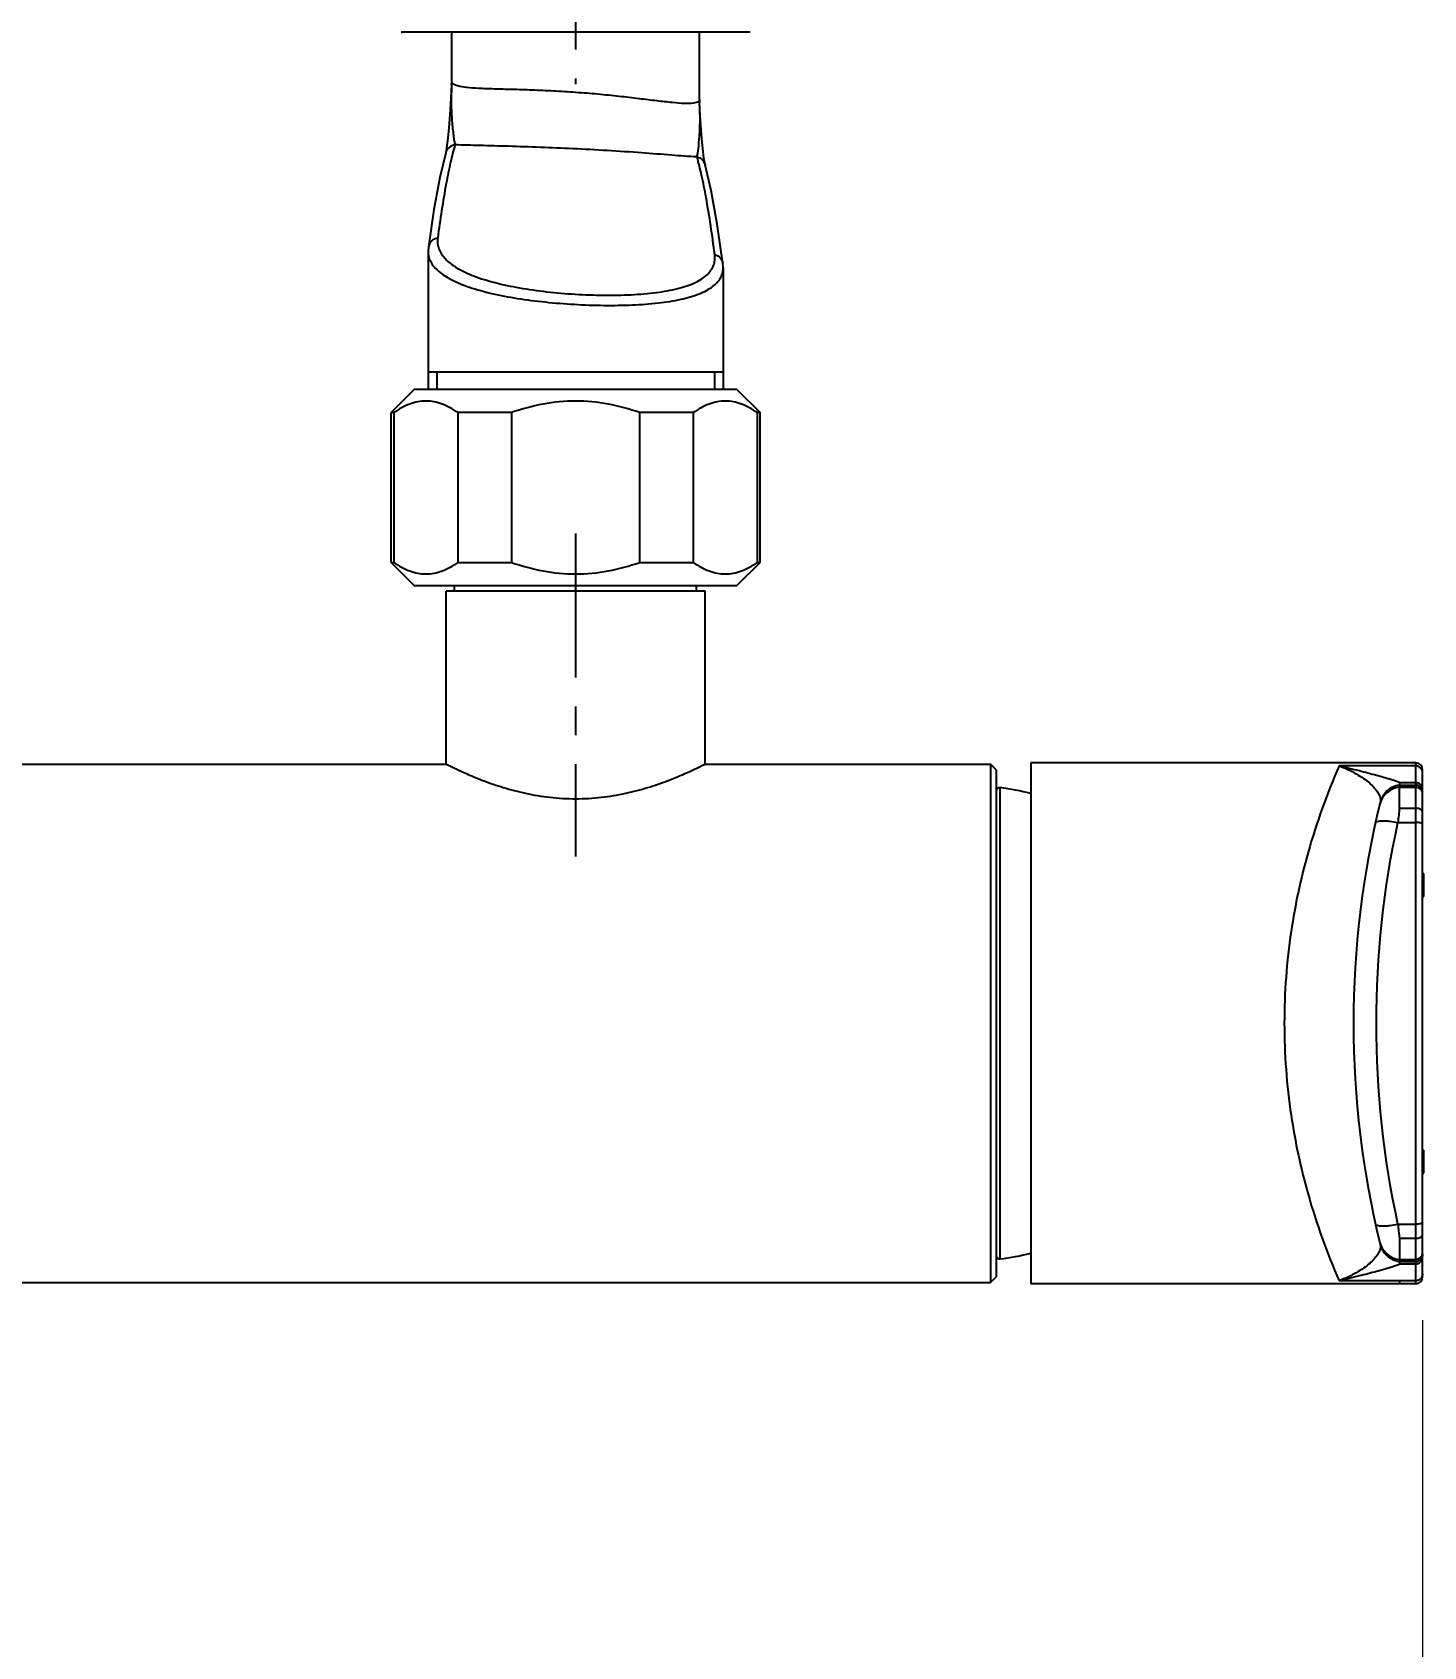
# Model space of a CAD drawing. Extents: x 912 to 2041, y 618 to 1444.
# Drawn here: x 1203.2 to 1324, y 1201.2 to 1341.3 of the extents above; entities that cross this region are included whole.
import ezdxf

# ---------------------------------------------------------------- set-up
doc = ezdxf.new("R2010")
doc.units = 0
doc.header["$LTSCALE"] = 10
doc.header["$MEASUREMENT"] = 0
doc.header["$PDMODE"] = 3
doc.header["$PDSIZE"] = -10
doc.linetypes.add('CENTER', pattern=[2, 1.25, -0.25, 0.25, -0.25])
doc.layers.get('0').update_dxf_attribs({"linetype": 'CONTINUOUS'})
doc.layers.get('DEFPOINTS').update_dxf_attribs({"linetype": 'CONTINUOUS'})
doc.layers.add('DEFAULT_1', color=7, linetype='CENTER')
doc.styles.add('Daelim Dimension', font='H2GTRE.TTF')
doc.dimstyles.new('DEFAULT', dxfattribs={"dimscale": 2, "dimtxt": 2, "dimasz": 2, "dimexe": 0, "dimexo": 2, "dimgap": 1, "dimtad": 1, "dimdec": 1, "dimzin": 9, "dimdsep": 46, "dimtxsty": 'Daelim Dimension', "dimcen": 0.5, "dimclrd": 252, "dimclre": 252, "dimclrt": 3, "dimadec": 1, "dimazin": 0, "dimtfac": 1, "dimtdec": 1, "dimtix": 1, "dimtmove": 0, "dimatfit": 3, "dimfxl": 1, "dimtolj": 1, "dimtzin": 1, "dimlwd": 9, "dimlwe": 9, "dimarcsym": 0})

# ---------------------------------------------------------------- blocks, each defined once
blk = doc.blocks.new('*D11')
at = {"color": 5, "lineweight": 9, "ltscale": 0.5, "transparency": 16777216}
for p, q in [((1077.4, 1229.3), (1077.4, 1061.21)), ((1323.9, 1229.55), (1323.9, 1061.21)), ((1081.4, 1063.21), (1319.9, 1063.21))]:
    blk.add_line(p, q, dxfattribs=at)
at = {"color": 5, "ltscale": 0.5, "transparency": 16777216}
for points in [[(1081.4, 1063.87), (1081.4, 1062.54), (1077.4, 1063.21)], [(1319.9, 1063.87), (1319.9, 1062.54), (1323.9, 1063.21)]]:
    blk.add_solid(points, dxfattribs=at)
at = {"layer": 'DEFPOINTS', "color": 0, "ltscale": 0.5, "transparency": 16777216}
for p in [(1077.4, 1233.3), (1323.9, 1233.55), (1323.9, 1063.21)]:
    blk.add_point(p, dxfattribs=at)
at = {"color": 7, "ltscale": 0.5, "transparency": 16777216, "insert": (1200.65, 1070.32), "char_height": 10, "attachment_point": 5, "style": 'Daelim Dimension'}
blk.add_mtext('\\A1;247', dxfattribs=at)

msp = doc.modelspace()

# ---------------------------------------------------------------- linework, layer by layer
at = {"color": 9, "linetype": 'Continuous'}
for p, q in [((1265.54, 1341.31), (1235.25, 1341.31)), ((1250.41, 1336.08), (1250.4, 1336.09)), ((1250.41, 1336.08), (1250.4, 1336.09)), ((1323.3, 1232.7), (1323.3, 1277.9)), ((1323.3, 1277.64), (1316.66, 1277.64)), ((1287.24, 1234.85), (1287.24, 1275.75)), ((1321.9, 1276.19), (1323.3, 1276.19)), ((1321.9, 1275.97), (1323.3, 1275.97)), ((1321.9, 1273.97), (1323.3, 1273.96)), ((1321.76, 1272.73), (1323.3, 1272.73)), ((1321.76, 1237.87), (1323.3, 1237.87)), ((1323.3, 1236.64), (1321.9, 1236.64)), ((1321.9, 1234.63), (1323.3, 1234.63)), ((1323.3, 1234.41), (1321.9, 1234.41)), ((1323.3, 1232.96), (1316.66, 1232.96)), ((1321.9, 1232.96), (1321.9, 1232.7))]:
    msp.add_line(p, q, dxfattribs=at)
at = {"color": 7, "linetype": 'Continuous'}
for p, q in [((1235.25, 1341.31), (1235.34, 1341.31)), ((1265.45, 1341.31), (1235.34, 1341.31)), ((1239.65, 1337.06), (1239.65, 1341.31)), ((1261.15, 1335.48), (1261.15, 1341.31)), ((1265.54, 1341.31), (1265.45, 1341.31)), ((1239.64, 1336.79), (1239.65, 1337.06)), ((1261.15, 1335.48), (1261.15, 1335.21)), ((1239.13, 1330.85), (1239.12, 1330.85)), ((1261.63, 1329.82), (1261.64, 1329.81)), ((1237.62, 1322.67), (1237.62, 1322.67)), ((1237.6, 1322.27), (1237.6, 1310.3)), ((1263.2, 1320.86), (1263.17, 1321.26)), ((1263.17, 1321.26), (1263.17, 1321.26)), ((1263.2, 1320.86), (1263.2, 1310.3)), ((1263.2, 1320.86), (1263.2, 1320.86)), ((1263.2, 1311.8), (1237.6, 1311.8)), ((1236.4, 1310.3), (1234.4, 1308.3)), ((1264.4, 1310.3), (1236.4, 1310.3)), ((1264.4, 1310.3), (1266.4, 1308.3)), ((1234.4, 1295.3), (1234.4, 1308.3)), ((1234.62, 1308.3), (1234.4, 1308.3)), ((1234.62, 1308.3), (1234.62, 1295.3)), ((1240.19, 1295.3), (1240.19, 1308.3)), ((1244.83, 1308.3), (1240.19, 1308.3)), ((1244.83, 1308.3), (1244.83, 1295.3)), ((1255.96, 1295.3), (1255.96, 1308.3)), ((1260.6, 1308.3), (1255.96, 1308.3)), ((1260.6, 1308.3), (1260.6, 1295.3)), ((1266.17, 1295.3), (1266.17, 1308.3)), ((1266.4, 1308.3), (1266.17, 1308.3)), ((1266.4, 1295.3), (1266.4, 1308.3)), ((1234.4, 1295.3), (1234.62, 1295.3)), ((1234.4, 1295.3), (1236.4, 1293.3)), ((1240.19, 1295.3), (1244.83, 1295.3)), ((1255.96, 1295.3), (1260.6, 1295.3)), ((1266.4, 1295.3), (1264.4, 1293.3)), ((1266.17, 1295.3), (1266.4, 1295.3)), ((1236.4, 1293.3), (1264.4, 1293.3)), ((1239.9, 1292.8), (1239.9, 1293.3)), ((1260.9, 1292.8), (1260.9, 1293.3)), ((1239.15, 1277.8), (1239.15, 1292.8)), ((1261.65, 1292.8), (1239.15, 1292.8)), ((1261.65, 1277.8), (1261.65, 1292.8)), ((1111.65, 1277.8), (1239.15, 1277.8)), ((1261.65, 1277.8), (1286.4, 1277.8)), ((1286.4, 1277.8), (1286.4, 1232.8)), ((1286.9, 1277.3), (1286.4, 1277.8)), ((1323.3, 1277.9), (1289.9, 1277.9)), ((1289.9, 1277.9), (1289.9, 1232.7)), ((1286.9, 1277.3), (1286.9, 1233.3)), ((1323.9, 1233.3), (1323.9, 1277.3)), ((1321.9, 1276.19), (1321.9, 1275.79)), ((1321.9, 1275.79), (1323.3, 1275.79)), ((1323.9, 1268.3), (1324, 1268.3)), ((1324, 1266.3), (1324, 1268.3)), ((1323.9, 1266.3), (1324, 1266.3)), ((1323.9, 1244.3), (1324, 1244.3)), ((1324, 1242.3), (1324, 1244.3)), ((1323.9, 1242.3), (1324, 1242.3)), ((1321.9, 1236.64), (1321.9, 1234.41)), ((1321.9, 1234.81), (1323.3, 1234.81)), ((1286.9, 1233.3), (1286.4, 1232.8)), ((1197.9, 1232.8), (1286.4, 1232.8)), ((1323.3, 1232.7), (1289.9, 1232.7))]:
    msp.add_line(p, q, dxfattribs=at)
at = {"color": 2, "linetype": 'Continuous'}
for p, q in [((1238.34, 1311.8), (1238.34, 1310.3)), ((1262.46, 1311.8), (1262.46, 1310.3))]:
    msp.add_line(p, q, dxfattribs=at)
at = {"color": 7, "linetype": 'Continuous'}
for points in [[(1239.64, 1336.79), (1239.57, 1335.57), (1239.48, 1334.18), (1239.39, 1333.02), (1239.31, 1332.13), (1239.23, 1331.48), (1239.17, 1331.04), (1239.13, 1330.85)], [(1261.63, 1329.82), (1261.6, 1329.98), (1261.53, 1330.37), (1261.46, 1330.95), (1261.39, 1331.76), (1261.3, 1332.81), (1261.22, 1334.1), (1261.15, 1335.21)], [(1239.12, 1330.85), (1238.61, 1328.7), (1238.1, 1325.92), (1237.62, 1322.67)], [(1263.17, 1321.26), (1262.69, 1324.66), (1262.17, 1327.57), (1261.64, 1329.81)], [(1237.62, 1322.67), (1237.6, 1322.35), (1237.6, 1322.27)]]:
    msp.add_lwpolyline(points, dxfattribs=at)
for centre, radius, start, end in [((1323.3, 1277.3), 0.6, 0, 90), ((1287.2, 1275.45), 0.3, 81.4224, 180), ((1281.27, 1236.2), 40, 77.541, 81.4224), ((1322.11, 1273.8), 2, 96.2563, 166.3263), ((1323.3, 1275.19), 0.6, 359.9973, 89.9999), ((1398.16, 1255.3), 80.26, 166.1858, 193.8142), ((1322.11, 1236.8), 2, 193.6737, 263.742), ((1287.2, 1235.15), 0.3, 180, 278.5776), ((1281.27, 1274.4), 40, 278.5776, 282.459), ((1323.3, 1235.41), 0.6, 270.0001, 0), ((1323.3, 1233.3), 0.6, 270, 0)]:
    msp.add_arc(centre, radius, start, end, dxfattribs=at)
at = {"color": 9, "linetype": 'Continuous'}
for centre, radius, start, end in [((1322.16, 1273.99), 2, 98.7763, 166.1667), ((1322.15, 1274.01), 1.97, 97.5434, 98.8191), ((1701.19, 1230.49), 381.78, 173.4606, 173.6471), ((1669.37, 1276.52), 349.76, 186.3448, 186.5482), ((1322.15, 1236.59), 1.97, 261.1677, 262.4618), ((1323.3, 1235.23), 0.599, 269.9787, 292.5063)]:
    msp.add_arc(centre, radius, start, end, dxfattribs=at)
for points, knots in [([(1239.64, 1336.79), (1239.61, 1336.23), (1239.58, 1335.16), (1239.65, 1333.68), (1239.76, 1332.6), (1239.85, 1331.92), (1239.9, 1331.65), (1239.93, 1331.54)], [0, 0, 0, 0, 0.318225, 0.606808, 0.845121, 0.9357, 1, 1, 1, 1]), ([(1239.74, 1336.86), (1239.71, 1336.89), (1239.66, 1336.95), (1239.65, 1337.03), (1239.65, 1337.06)], [0, 0, 0, 0, 0.526097, 1, 1, 1, 1]), ([(1250.4, 1336.09), (1249.76, 1336.13), (1248.5, 1336.21), (1246.66, 1336.29), (1244.94, 1336.34), (1243.39, 1336.38), (1242.07, 1336.42), (1241.02, 1336.49), (1240.33, 1336.6), (1239.93, 1336.73), (1239.79, 1336.81), (1239.74, 1336.86)], [0, 0, 0, 0, 0.179264, 0.352761, 0.51492, 0.6605, 0.784827, 0.884039, 0.955605, 0.980957, 1, 1, 1, 1]), ([(1261.05, 1335.29), (1260.99, 1335.25), (1260.85, 1335.19), (1260.45, 1335.12), (1259.75, 1335.12), (1258.7, 1335.21), (1257.38, 1335.36), (1255.85, 1335.55), (1254.14, 1335.75), (1252.3, 1335.94), (1251.05, 1336.04), (1250.41, 1336.08)], [0, 0, 0, 0, 0.018068, 0.042703, 0.113805, 0.213464, 0.33851, 0.484655, 0.647093, 0.820678, 1, 1, 1, 1]), ([(1261.15, 1335.48), (1261.15, 1335.44), (1261.13, 1335.37), (1261.08, 1335.31), (1261.05, 1335.29)], [0, 0, 0, 0, 0.483898, 1, 1, 1, 1]), ([(1260.94, 1330.49), (1260.96, 1330.58), (1261, 1330.82), (1261.08, 1331.42), (1261.16, 1332.38), (1261.21, 1333.72), (1261.18, 1334.69), (1261.15, 1335.21)], [0, 0, 0, 0, 0.062638, 0.150198, 0.383518, 0.672999, 1, 1, 1, 1]), ([(1239.93, 1331.54), (1239.78, 1331.04), (1239.51, 1329.93), (1238.97, 1327.24), (1238.64, 1325.03), (1238.43, 1323.45)], [0, 0, 0, 0, 0.188544, 0.418264, 1, 1, 1, 1]), ([(1239.93, 1331.54), (1239.75, 1331.51), (1239.39, 1331.36), (1239.18, 1331.03), (1239.13, 1330.85)], [0, 0, 0, 0, 0.502415, 1, 1, 1, 1]), ([(1250.16, 1331.2), (1248.3, 1331.29), (1245.6, 1331.39), (1242.19, 1331.47), (1240.65, 1331.52), (1239.93, 1331.54)], [0, 0, 0, 0, 0.546536, 0.789815, 1, 1, 1, 1]), ([(1260.94, 1330.49), (1260.2, 1330.53), (1258.6, 1330.65), (1255.01, 1330.93), (1252.15, 1331.11), (1250.16, 1331.2)], [0, 0, 0, 0, 0.204197, 0.446342, 1, 1, 1, 1]), ([(1262.47, 1322.02), (1262.26, 1323.68), (1261.92, 1325.99), (1261.37, 1328.8), (1261.08, 1329.97), (1260.94, 1330.49)], [0, 0, 0, 0, 0.582569, 0.812104, 1, 1, 1, 1]), ([(1260.94, 1330.49), (1261.1, 1330.45), (1261.41, 1330.28), (1261.59, 1329.98), (1261.63, 1329.82)], [0, 0, 0, 0, 0.502176, 1, 1, 1, 1]), ([(1238.43, 1323.45), (1238.23, 1323.42), (1237.84, 1323.24), (1237.65, 1322.86), (1237.62, 1322.67)], [0, 0, 0, 0, 0.511405, 1, 1, 1, 1]), ([(1238.43, 1323.45), (1238.41, 1323.29), (1238.4, 1322.97), (1238.55, 1322.32), (1238.97, 1321.72), (1239.56, 1321.2), (1240.36, 1320.67), (1241.64, 1320.09), (1243.46, 1319.54), (1245.58, 1319.1), (1247.91, 1318.77), (1250.35, 1318.56), (1252.81, 1318.47), (1255.16, 1318.51), (1257.32, 1318.68), (1259.18, 1319.01), (1260.5, 1319.43), (1261.33, 1319.88), (1261.8, 1320.24), (1262.15, 1320.63), (1262.39, 1321.07), (1262.5, 1321.54), (1262.49, 1321.86), (1262.47, 1322.02)], [0, 0, 0, 0, 0.017194, 0.03443, 0.072187, 0.094278, 0.119022, 0.17709, 0.246502, 0.325681, 0.411984, 0.502113, 0.592371, 0.67896, 0.758273, 0.827291, 0.884177, 0.908071, 0.92923, 0.948175, 0.965661, 0.982622, 1, 1, 1, 1]), ([(1237.6, 1322.27), (1237.6, 1322.12), (1237.64, 1321.81), (1237.88, 1321.19), (1238.55, 1320.46), (1239.72, 1319.74), (1241.28, 1319.12), (1243.19, 1318.6), (1245.39, 1318.18), (1247.79, 1317.88), (1250.31, 1317.68), (1252.83, 1317.59), (1255.26, 1317.62), (1257.49, 1317.78), (1259.44, 1318.08), (1260.84, 1318.47), (1261.74, 1318.88), (1262.4, 1319.29), (1262.91, 1319.8), (1263.16, 1320.41), (1263.2, 1320.71), (1263.2, 1320.86)], [0, 0, 0, 0, 0.015915, 0.032401, 0.070041, 0.117555, 0.176503, 0.246519, 0.325935, 0.412176, 0.50207, 0.592084, 0.678593, 0.758169, 0.827922, 0.88595, 0.910425, 0.932033, 0.968106, 0.984147, 1, 1, 1, 1]), ([(1262.47, 1322.02), (1262.65, 1321.97), (1262.98, 1321.78), (1263.15, 1321.43), (1263.17, 1321.26)], [0, 0, 0, 0, 0.510743, 1, 1, 1, 1]), ([(1316.66, 1277.64), (1315.59, 1275.21), (1313.89, 1270.49), (1312.27, 1262.98), (1311.9, 1257.97), (1311.9, 1255.3)], [0, 0, 0, 0, 0.34678, 0.65189, 1, 1, 1, 1]), ([(1316.66, 1277.64), (1317.17, 1277.45), (1317.9, 1277.11), (1318.76, 1276.57), (1319.3, 1276.16), (1319.73, 1275.74), (1320.05, 1275.32), (1320.24, 1274.89), (1320.25, 1274.6), (1320.22, 1274.47)], [0, 0, 0, 0, 0.325353, 0.472466, 0.606922, 0.727099, 0.831598, 0.920852, 1, 1, 1, 1]), ([(1321.9, 1276.19), (1321.79, 1276.24), (1321.52, 1276.34), (1320.86, 1276.55), (1319.8, 1276.84), (1318.32, 1277.22), (1317.24, 1277.5), (1316.66, 1277.64)], [0, 0, 0, 0, 0.066816, 0.154695, 0.384043, 0.670784, 1, 1, 1, 1]), ([(1323.85, 1277.28), (1323.81, 1277.38), (1323.65, 1277.57), (1323.41, 1277.64), (1323.3, 1277.64)], [0, 0, 0, 0, 0.498437, 1, 1, 1, 1]), ([(1323.9, 1275.59), (1323.9, 1275.75), (1323.77, 1276.06), (1323.45, 1276.19), (1323.3, 1276.19)], [0, 0, 0, 0, 0.499569, 1, 1, 1, 1]), ([(1323.9, 1275.37), (1323.9, 1275.49), (1323.83, 1275.72), (1323.63, 1275.88), (1323.53, 1275.92)], [0, 0, 0, 0, 0.499959, 1, 1, 1, 1]), ([(1323.9, 1273.64), (1323.9, 1273.68), (1323.86, 1273.77), (1323.76, 1273.85), (1323.57, 1273.94), (1323.41, 1273.96), (1323.3, 1273.96)], [0, 0, 0, 0, 0.171687, 0.341771, 0.549037, 1, 1, 1, 1]), ([(1319.8, 1272.7), (1319.82, 1272.77), (1319.97, 1272.84), (1320.17, 1272.87), (1320.42, 1272.89), (1320.72, 1272.88), (1321.18, 1272.84), (1321.52, 1272.78), (1321.76, 1272.73)], [0, 0, 0, 0, 0.102986, 0.197405, 0.322642, 0.474891, 0.645236, 1, 1, 1, 1]), ([(1321.76, 1237.87), (1320.52, 1243.58), (1319.27, 1255.3), (1320.52, 1267.02), (1321.76, 1272.73)], [0, 0, 0, 0, 0.5, 1, 1, 1, 1]), ([(1323.9, 1272.59), (1323.9, 1272.62), (1323.85, 1272.65), (1323.79, 1272.67), (1323.68, 1272.7), (1323.52, 1272.72), (1323.37, 1272.73), (1323.3, 1272.73)], [0, 0, 0, 0, 0.110594, 0.205869, 0.327903, 0.638074, 1, 1, 1, 1]), ([(1311.9, 1255.3), (1311.9, 1252.63), (1312.27, 1247.62), (1313.89, 1240.11), (1315.59, 1235.39), (1316.66, 1232.96)], [0, 0, 0, 0, 0.348098, 0.653213, 1, 1, 1, 1]), ([(1319.8, 1237.9), (1319.82, 1237.84), (1319.97, 1237.76), (1320.17, 1237.73), (1320.43, 1237.71), (1320.73, 1237.72), (1321.18, 1237.76), (1321.53, 1237.82), (1321.76, 1237.87)], [0, 0, 0, 0, 0.104116, 0.199443, 0.325426, 0.477922, 0.647871, 1, 1, 1, 1]), ([(1323.9, 1238.01), (1323.9, 1237.99), (1323.85, 1237.96), (1323.79, 1237.93), (1323.68, 1237.9), (1323.52, 1237.88), (1323.37, 1237.87), (1323.3, 1237.87)], [0, 0, 0, 0, 0.110594, 0.205869, 0.327903, 0.638074, 1, 1, 1, 1]), ([(1320.22, 1236.14), (1320.25, 1236.01), (1320.24, 1235.71), (1320.05, 1235.29), (1319.73, 1234.86), (1319.3, 1234.44), (1318.76, 1234.03), (1317.9, 1233.49), (1317.17, 1233.16), (1316.66, 1232.96)], [0, 0, 0, 0, 0.079148, 0.168402, 0.272901, 0.393077, 0.527533, 0.674646, 1, 1, 1, 1]), ([(1320.22, 1236.14), (1320.31, 1235.76), (1320.73, 1235.05), (1321.47, 1234.7), (1321.85, 1234.64)], [0, 0, 0, 0, 0.499006, 1, 1, 1, 1]), ([(1323.3, 1236.64), (1323.37, 1236.64), (1323.5, 1236.65), (1323.67, 1236.7), (1323.79, 1236.77), (1323.88, 1236.86), (1323.9, 1236.93), (1323.9, 1236.96)], [0, 0, 0, 0, 0.30031, 0.523523, 0.718824, 0.875233, 1, 1, 1, 1]), ([(1316.66, 1232.96), (1317.24, 1233.11), (1318.32, 1233.38), (1319.8, 1233.76), (1320.86, 1234.05), (1321.52, 1234.27), (1321.79, 1234.36), (1321.9, 1234.41)], [0, 0, 0, 0, 0.329215, 0.615955, 0.845303, 0.933182, 1, 1, 1, 1]), ([(1323.3, 1234.41), (1323.45, 1234.41), (1323.77, 1234.54), (1323.9, 1234.86), (1323.9, 1235.01)], [0, 0, 0, 0, 0.500431, 1, 1, 1, 1]), ([(1323.9, 1235.23), (1323.9, 1235.12), (1323.83, 1234.88), (1323.64, 1234.73), (1323.53, 1234.68)], [0, 0, 0, 0, 0.48502, 1, 1, 1, 1]), ([(1323.85, 1233.33), (1323.81, 1233.22), (1323.65, 1233.03), (1323.41, 1232.96), (1323.3, 1232.96)], [0, 0, 0, 0, 0.498437, 1, 1, 1, 1])]:
    msp.add_open_spline(points, degree=3, knots=knots, dxfattribs=at)
at = {"color": 7, "linetype": 'Continuous'}
for points, knots in [([(1240.19, 1308.3), (1239.97, 1308.45), (1239.53, 1308.73), (1238.83, 1309.05), (1238.12, 1309.26), (1237.41, 1309.32), (1236.69, 1309.26), (1235.98, 1309.05), (1235.28, 1308.73), (1234.84, 1308.45), (1234.62, 1308.3)], [0, 0, 0, 0, 0.132909, 0.259675, 0.38132, 0.5, 0.61868, 0.740325, 0.867091, 1, 1, 1, 1]), ([(1255.96, 1308.3), (1255.07, 1308.61), (1253.24, 1309.12), (1250.4, 1309.39), (1247.55, 1309.12), (1245.72, 1308.61), (1244.83, 1308.3)], [0, 0, 0, 0, 0.250046, 0.5, 0.749954, 1, 1, 1, 1]), ([(1266.17, 1308.3), (1265.95, 1308.45), (1265.51, 1308.73), (1264.82, 1309.05), (1264.11, 1309.26), (1263.39, 1309.32), (1262.67, 1309.26), (1261.96, 1309.05), (1261.26, 1308.73), (1260.82, 1308.45), (1260.6, 1308.3)], [0, 0, 0, 0, 0.132909, 0.259675, 0.38132, 0.5, 0.61868, 0.740325, 0.867091, 1, 1, 1, 1]), ([(1234.62, 1295.3), (1234.84, 1295.15), (1235.28, 1294.87), (1235.98, 1294.55), (1236.69, 1294.35), (1237.41, 1294.28), (1238.12, 1294.35), (1238.83, 1294.55), (1239.53, 1294.87), (1239.97, 1295.15), (1240.19, 1295.3)], [0, 0, 0, 0, 0.132909, 0.259675, 0.38132, 0.5, 0.61868, 0.740325, 0.867091, 1, 1, 1, 1]), ([(1244.83, 1295.3), (1245.72, 1294.99), (1247.55, 1294.48), (1250.4, 1294.21), (1253.24, 1294.48), (1255.07, 1294.99), (1255.96, 1295.3)], [0, 0, 0, 0, 0.250046, 0.5, 0.749954, 1, 1, 1, 1]), ([(1260.6, 1295.3), (1260.82, 1295.15), (1261.26, 1294.87), (1261.96, 1294.55), (1262.67, 1294.35), (1263.39, 1294.28), (1264.11, 1294.35), (1264.82, 1294.55), (1265.51, 1294.87), (1265.95, 1295.15), (1266.17, 1295.3)], [0, 0, 0, 0, 0.132909, 0.259675, 0.38132, 0.5, 0.61868, 0.740325, 0.867091, 1, 1, 1, 1]), ([(1239.15, 1277.8), (1239.14, 1277.8), (1239.15, 1277.8), (1239.15, 1277.8), (1239.16, 1277.79), (1239.18, 1277.78), (1239.2, 1277.77), (1239.24, 1277.76), (1239.27, 1277.74), (1239.32, 1277.72), (1239.39, 1277.68), (1239.5, 1277.63), (1239.65, 1277.55), (1239.83, 1277.47), (1240.03, 1277.37), (1240.26, 1277.27), (1240.6, 1277.11), (1241.09, 1276.89), (1241.74, 1276.62), (1242.47, 1276.33), (1243.27, 1276.04), (1244.46, 1275.66), (1246.09, 1275.22), (1248.19, 1274.87), (1249.65, 1274.79), (1250.4, 1274.79)], [0, 0, 0, 0, 0.00033, 0.000744, 0.001326, 0.002989, 0.005318, 0.008308, 0.011954, 0.01625, 0.021192, 0.032983, 0.047251, 0.063912, 0.082883, 0.104085, 0.127438, 0.180205, 0.240355, 0.307151, 0.379907, 0.457954, 0.627331, 0.810056, 1, 1, 1, 1]), ([(1250.4, 1274.79), (1251.14, 1274.79), (1252.6, 1274.87), (1254.38, 1275.17), (1255.72, 1275.49), (1256.65, 1275.76), (1257.52, 1276.04), (1258.32, 1276.33), (1259.05, 1276.62), (1259.7, 1276.89), (1260.19, 1277.11), (1260.54, 1277.27), (1260.76, 1277.37), (1260.96, 1277.47), (1261.14, 1277.55), (1261.29, 1277.63), (1261.4, 1277.68), (1261.47, 1277.72), (1261.52, 1277.74), (1261.56, 1277.76), (1261.59, 1277.77), (1261.61, 1277.78), (1261.63, 1277.79), (1261.64, 1277.8), (1261.64, 1277.8), (1261.64, 1277.8), (1261.65, 1277.8)], [0, 0, 0, 0, 0.189936, 0.372654, 0.459364, 0.542063, 0.620108, 0.692852, 0.759653, 0.819815, 0.872574, 0.895916, 0.917108, 0.936076, 0.952743, 0.967024, 0.978822, 0.983761, 0.988052, 0.991691, 0.994675, 0.997001, 0.998664, 0.999247, 0.999664, 1, 1, 1, 1]), ([(1321.9, 1273.97), (1321.89, 1274.1), (1321.89, 1274.35), (1321.9, 1274.71), (1321.9, 1275.03), (1321.9, 1275.26), (1321.9, 1275.41), (1321.9, 1275.51), (1321.9, 1275.59), (1321.9, 1275.66), (1321.9, 1275.72), (1321.9, 1275.75), (1321.9, 1275.77), (1321.9, 1275.78), (1321.9, 1275.79), (1321.9, 1275.79), (1321.9, 1275.79)], [0, 0, 0, 0, 0.219919, 0.417826, 0.590356, 0.735014, 0.796237, 0.84974, 0.895326, 0.932845, 0.962151, 0.983133, 0.990491, 0.995757, 0.998928, 1, 1, 1, 1])]:
    msp.add_open_spline(points, degree=3, knots=knots, dxfattribs=at)
at = {"color": 9, "linetype": 'Continuous'}
for points in [[(1323.9, 1277.05), (1323.9, 1277.13), (1323.88, 1277.2), (1323.85, 1277.28)], [(1323.53, 1275.92), (1323.45, 1275.95), (1323.37, 1275.97), (1323.3, 1275.97)], [(1323.9, 1233.55), (1323.9, 1233.48), (1323.88, 1233.4), (1323.85, 1233.33)]]:
    msp.add_open_spline(points, degree=3, dxfattribs=at)
at = {"layer": 'DEFAULT_1', "color": 7, "linetype": 'CENTER'}
for p, q in [((1250.4, 1372.3), (1250.4, 1336.8)), ((1250.4, 1297.8), (1250.4, 1269.79))]:
    msp.add_line(p, q, dxfattribs=at)

# ---------------------------------------------------------------- dimensions: what is measured, and where the dimension line sits
at = {"color": 5, "ltscale": 0.5}
dim = msp.add_linear_dim(base=(1323.89580012, 1063.20818499), p1=(1077.39580012, 1233.3016807), p2=(1323.89580012, 1233.55469275), dimstyle='DEFAULT', override={"dimtxt": 5, "dimexe": 1, "dimdec": 0, "dimclrd": 5, "dimclre": 5, "dimclrt": 7}, dxfattribs=at)
dim.commit()
dim.dimension.update_dxf_attribs({"geometry": '*D11', "text_midpoint": (1200.64580012, 1070.31646525)})

doc.saveas('drawing.dxf')
